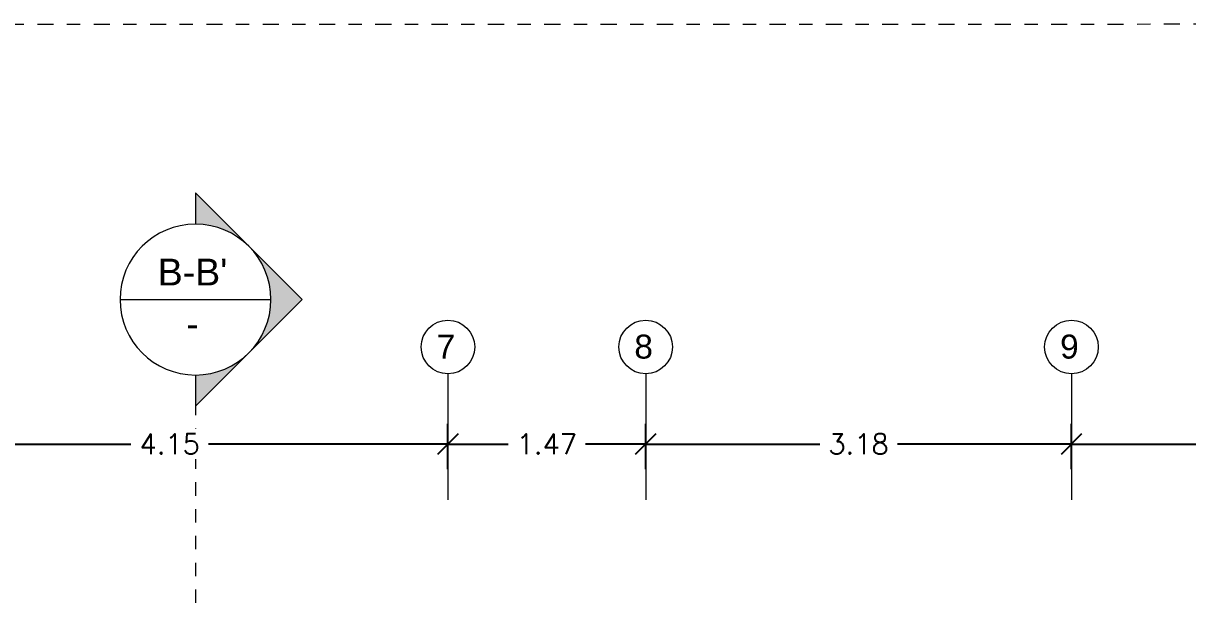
# Model space of a CAD drawing. Header units: metres. Extents: x -25 to 234, y -25 to 53.
# Drawn here: x 97.01 to 105.7, y 49.12 to 53.45 of the extents above; entities that cross this region are included whole.
import ezdxf
from ezdxf.enums import TextEntityAlignment as Align

# ---------------------------------------------------------------- set-up
doc = ezdxf.new("R2010")
doc.units = ezdxf.units.M
doc.header["$LTSCALE"] = 0.1
doc.header["$MEASUREMENT"] = 0
doc.header["$PDMODE"] = 66
for name, pattern in [('ACAD_ISO10W100', [18, 12, -3, 0, -3]), ('CONTINU', [0]), ('CONTINUA', [0]), ('DASHDOT', [1, 0.5, -0.25, 0, -0.25]), ('Grid Line 1_2_', [22.225, 12.7, -3.175, 3.175, -3.175])]:
    doc.linetypes.add(name, pattern=pattern)
for name, color, linetype, lineweight in [('0-S-GRID', 1, 'Continuous', 9), ('0-S-GRID-IDEN', 1, 'Continuous', 9), ('A-ANNO-TEXT', 251, 'Continuous', 13), ('A-SECT-IDEN', 251, 'CONTINU', 9)]:
    doc.layers.add(name, color=color, linetype=linetype, lineweight=lineweight)
doc.layers.add('001-DIMTEXTO', color=4, linetype='Continuous')
doc.layers.add('DIMTEXTO', color=4, linetype='Continuous')
doc.layers.add('SOLAR', color=7, linetype='ACAD_ISO10W100', lineweight=9, true_color=0xff1414)
doc.styles.add('Arial_2', font='arial.ttf', dxfattribs={"height": 0.2})
doc.styles.add('BOLD', font='timesbd.ttf', dxfattribs={"height": 0.45})
doc.styles.add('ESC50-2mm', font='arial.ttf', dxfattribs={"height": 0.1})
doc.styles.add('SMPLEX', font='simplex.shx')
doc.dimstyles.new('DIM-75', dxfattribs={"dimscale": 0.75, "dimtxt": 0.2, "dimasz": 0.2, "dimexe": 0.2, "dimexo": 0.2, "dimgap": 0.1, "dimtad": 0, "dimtih": 1, "dimtoh": 1, "dimzin": 0, "dimdsep": 46, "dimtxsty": 'SMPLEX', "dimblk1": 'OBLIQUE', "dimblk2": 'OBLIQUE', "dimsah": 1, "dimcen": 0.2, "dimclrd": 4, "dimclre": 4, "dimclrt": 4, "dimadec": 0, "dimazin": 0, "dimtfac": 1, "dimtmove": 1, "dimatfit": 3, "dimldrblk": 'OPEN30', "dimfxl": 0.25, "dimfxlon": 1, "dimtfill": 1, "dimtolj": 1, "dimtzin": 0, "dimarcsym": 0})

# ---------------------------------------------------------------- blocks, each defined once
blk = doc.blocks.new('SEC-TAG-LEFT')
at = {"layer": 'A-SECT-IDEN'}
h = blk.add_hatch(color=256, dxfattribs=at)
h.paths.add_polyline_path([(0, 0.1131), (-0.0566, 0.0566, -0.198912), (0, 0.08)])
h.paths.add_polyline_path([(0, -0.1131), (0, -0.08, -0.198912), (-0.0566, -0.0566)])
blk.add_hatch(color=256, dxfattribs=at).paths.add_polyline_path([(-0.0566, 0.0566), (-0.1131, 0), (-0.0566, -0.0566, -0.414214)])
for p, q in [((-0.1131, 0), (0, 0.1131)), ((0, 0.1131), (0, 0.08)), ((-0.1131, 0), (0, -0.1131)), ((0.08, 0), (-0.08, 0)), ((0, -0.08), (0, -0.1131))]:
    blk.add_line(p, q, dxfattribs=at)
blk.add_circle((0, 0), 0.08, dxfattribs=at)
at = {"layer": 'A-SECT-IDEN', "color": 122, "style": 'BOLD'}
for tag, p in [('REF.#', (0.0001, 0.015)), ('SHT.#', (0.0032, -0.0399))]:
    blk.add_attdef(tag, text='', height=0.025, dxfattribs=at).set_placement(p, align=Align.CENTER)
blk = doc.blocks.new('_Oblique')
at = {"color": 0, "linetype": 'ByBlock', "lineweight": -2}
blk.add_line((-0.5, -0.5), (0.5, 0.5), dxfattribs=at)
blk = doc.blocks.new('*D795')
at = {"layer": 'Defpoints', "color": 0, "ltscale": 0.05, "transparency": 16777216}
for p in [(107.5997, -0.1355), (103.4491, -0.5517), (107.5997, -0.5517)]:
    blk.add_point(p, dxfattribs=at)
at = {"layer": 'DIMTEXTO', "color": 4, "lineweight": -2, "ltscale": 0.05, "transparency": 16777216}
for p, q in [((103.4491, -0.323), (103.4491, 0.0145)), ((107.5997, -0.323), (107.5997, 0.0145)), ((103.4491, -0.1355), (105.2351, -0.1355)), ((107.5997, -0.1355), (105.8137, -0.1355))]:
    blk.add_line(p, q, dxfattribs=at)
at = {"layer": 'DIMTEXTO', "color": 4, "lineweight": -2, "ltscale": 0.05, "transparency": 16777216, "xscale": 0.15, "yscale": 0.15, "zscale": 0.15, "rotation": 180}
blk.add_blockref('_Oblique', (103.4491, -0.1355), dxfattribs=at)
at = {"layer": 'DIMTEXTO', "color": 4, "lineweight": -2, "ltscale": 0.05, "transparency": 16777216, "xscale": 0.15, "yscale": 0.15, "zscale": 0.15}
blk.add_blockref('_Oblique', (107.5997, -0.1355), dxfattribs=at)
at = {"layer": 'DIMTEXTO', "color": 4, "ltscale": 0.05, "transparency": 16777216, "insert": (105.5244, -0.1355), "char_height": 0.15, "attachment_point": 5, "style": 'SMPLEX', "bg_fill": 3, "box_fill_scale": 1.25, "bg_fill_color": 256, "bg_fill_true_color": 13158600, "bg_fill_transparency": 0}
blk.add_mtext('\\A1;4.15', dxfattribs=at)
blk = doc.blocks.new('_Open30')
at = {"layer": 'DIMTEXTO', "color": 0, "lineweight": -2}
for p, q in [((-1, 0.268), (0, 0)), ((0, 0), (-1, -0.268)), ((0, 0), (-1, 0))]:
    blk.add_line(p, q, dxfattribs=at)
blk = doc.blocks.new('*D796')
at = {"layer": 'Defpoints', "color": 0, "ltscale": 0.2, "transparency": 16777216}
for p in [(109.0741, -0.1355), (107.5997, -0.5517), (109.0741, -0.5517)]:
    blk.add_point(p, dxfattribs=at)
at = {"layer": 'DIMTEXTO', "color": 4, "lineweight": -2, "ltscale": 0.2, "transparency": 16777216}
for p, q in [((107.5997, -0.323), (107.5997, 0.0145)), ((109.0741, -0.323), (109.0741, 0.0145)), ((107.5997, -0.1355), (108.0476, -0.1355)), ((109.0741, -0.1355), (108.6262, -0.1355))]:
    blk.add_line(p, q, dxfattribs=at)
at = {"layer": 'DIMTEXTO', "color": 4, "lineweight": -2, "ltscale": 0.2, "transparency": 16777216, "xscale": 0.15, "yscale": 0.15, "zscale": 0.15, "rotation": 180}
blk.add_blockref('_Oblique', (107.5997, -0.1355), dxfattribs=at)
at = {"layer": 'DIMTEXTO', "color": 4, "lineweight": -2, "ltscale": 0.2, "transparency": 16777216, "xscale": 0.15, "yscale": 0.15, "zscale": 0.15}
blk.add_blockref('_Oblique', (109.0741, -0.1355), dxfattribs=at)
at = {"layer": 'DIMTEXTO', "color": 4, "ltscale": 0.2, "transparency": 16777216, "insert": (108.3369, -0.1355), "char_height": 0.15, "attachment_point": 5, "style": 'SMPLEX', "bg_fill": 3, "box_fill_scale": 1.25, "bg_fill_color": 256, "bg_fill_true_color": 13158600, "bg_fill_transparency": 0}
blk.add_mtext('\\A1;1.47', dxfattribs=at)
blk = doc.blocks.new('*D797')
at = {"layer": 'Defpoints', "color": 0, "ltscale": 0.2, "transparency": 16777216}
for p in [(112.2491, -0.1355), (109.0741, -0.5517), (112.2491, -0.5517)]:
    blk.add_point(p, dxfattribs=at)
at = {"layer": 'DIMTEXTO', "color": 4, "lineweight": -2, "ltscale": 0.2, "transparency": 16777216}
for p, q in [((109.0741, -0.323), (109.0741, 0.0145)), ((112.2491, -0.323), (112.2491, 0.0145)), ((109.0741, -0.1355), (110.3723, -0.1355)), ((112.2491, -0.1355), (110.9509, -0.1355))]:
    blk.add_line(p, q, dxfattribs=at)
at = {"layer": 'DIMTEXTO', "color": 4, "lineweight": -2, "ltscale": 0.2, "transparency": 16777216, "xscale": 0.15, "yscale": 0.15, "zscale": 0.15, "rotation": 180}
blk.add_blockref('_Oblique', (109.0741, -0.1355), dxfattribs=at)
at = {"layer": 'DIMTEXTO', "color": 4, "lineweight": -2, "ltscale": 0.2, "transparency": 16777216, "xscale": 0.15, "yscale": 0.15, "zscale": 0.15}
blk.add_blockref('_Oblique', (112.2491, -0.1355), dxfattribs=at)
at = {"layer": 'DIMTEXTO', "color": 4, "ltscale": 0.2, "transparency": 16777216, "insert": (110.6616, -0.1355), "char_height": 0.15, "attachment_point": 5, "style": 'SMPLEX', "bg_fill": 3, "box_fill_scale": 1.25, "bg_fill_color": 256, "bg_fill_true_color": 13158600, "bg_fill_transparency": 0}
blk.add_mtext('\\A1;3.18', dxfattribs=at)
blk = doc.blocks.new('*D798')
at = {"layer": 'Defpoints', "color": 0, "ltscale": 0.2, "transparency": 16777216}
for p in [(115.6241, -0.1355), (112.2491, -0.5517), (115.6241, -0.5517)]:
    blk.add_point(p, dxfattribs=at)
at = {"layer": 'DIMTEXTO', "color": 4, "lineweight": -2, "ltscale": 0.2, "transparency": 16777216}
for p, q in [((112.2491, -0.323), (112.2491, 0.0145)), ((115.6241, -0.323), (115.6241, 0.0145)), ((112.2491, -0.1355), (113.633, -0.1355)), ((115.6241, -0.1355), (114.2402, -0.1355))]:
    blk.add_line(p, q, dxfattribs=at)
at = {"layer": 'DIMTEXTO', "color": 4, "lineweight": -2, "ltscale": 0.2, "transparency": 16777216, "xscale": 0.15, "yscale": 0.15, "zscale": 0.15, "rotation": 180}
blk.add_blockref('_Oblique', (112.2491, -0.1355), dxfattribs=at)
at = {"layer": 'DIMTEXTO', "color": 4, "lineweight": -2, "ltscale": 0.2, "transparency": 16777216, "xscale": 0.15, "yscale": 0.15, "zscale": 0.15}
blk.add_blockref('_Oblique', (115.6241, -0.1355), dxfattribs=at)
at = {"layer": 'DIMTEXTO', "color": 4, "ltscale": 0.2, "transparency": 16777216, "insert": (113.9366, -0.1355), "char_height": 0.15, "attachment_point": 5, "style": 'SMPLEX', "bg_fill": 3, "box_fill_scale": 1.25, "bg_fill_color": 256, "bg_fill_true_color": 13158600, "bg_fill_transparency": 0}
blk.add_mtext('\\A1;3.37', dxfattribs=at)
blk = doc.blocks.new('A$C49d8b0bc')
at = {"layer": '0-S-GRID', "linetype": 'Grid Line 1_2_'}
for p, q in [((18.1346, 24.3306), (18.1346, 23.3906)), ((18.1346, 24.3306), (18.1346, 23.3906)), ((19.609, 24.3306), (19.609, 23.3906)), ((19.609, 24.3306), (19.609, 23.3906)), ((22.784, 24.3306), (22.784, 23.3906)), ((22.784, 24.3306), (22.784, 23.3906))]:
    blk.add_line(p, q, dxfattribs=at)
at = {"layer": '0-S-GRID-IDEN'}
for centre in [(18.1346, 24.5306), (19.609, 24.5306), (22.784, 24.5306)]:
    blk.add_circle(centre, 0.2, dxfattribs=at)
at = {"layer": 'DIMTEXTO', "char_height": 0.1786, "width": 0.168354, "attachment_point": 3, "style": 'Arial_2'}
for s, insert in [('7', (18.1888, 24.6228)), ('8', (19.6632, 24.6228)), ('9', (22.8382, 24.6228))]:
    blk.add_mtext(s, dxfattribs=dict(at, insert=insert))
at = {"layer": 'DIMTEXTO', "color": 1, "ltscale": 0.05}
dim = blk.add_linear_dim(base=(18.1346, 23.8068), p1=(13.984, 23.3906), p2=(18.1346, 23.3906), dimstyle='DIM-75', override={"dimtmove": 1}, dxfattribs=at)
dim.commit()
dim.dimension.update_dxf_attribs({"geometry": '*D795', "text_midpoint": (16.0593, 23.8068), "insert": (-89.4651, 23.9423)})
at = {"layer": 'DIMTEXTO', "ltscale": 0.2}
dim = blk.add_linear_dim(base=(19.609, 23.8068), p1=(18.1346, 23.3906), p2=(19.609, 23.3906), dimstyle='DIM-75', override={"dimtmove": 1}, dxfattribs=at)
dim.commit()
dim.dimension.update_dxf_attribs({"geometry": '*D796', "text_midpoint": (18.8718, 23.8068), "insert": (-89.4651, 23.9423)})
dim = blk.add_linear_dim(base=(22.7840051835, 23.8068077464), p1=(19.6090051822, 23.3906019429), p2=(22.7840051835, 23.3906019429), dimstyle='DIM-75', override={"dimtmove": 1}, dxfattribs=at)
dim.commit()
dim.dimension.update_dxf_attribs({"geometry": '*D797', "text_midpoint": (21.1965051829, 23.8068077464), "insert": (-89.4650763662, 23.9423465103)})
dim = blk.add_linear_dim(base=(26.1590051822, 23.8068077762), p1=(22.7840051835, 23.3906019429), p2=(26.1590051822, 23.3906019727), dimstyle='DIM-75', override={"dimtmove": 1}, dxfattribs=at)
dim.commit()
dim.dimension.update_dxf_attribs({"geometry": '*D798', "text_midpoint": (24.4715051829, 23.8068077762), "insert": (-89.4650763662, 23.9423465103)})

msp = doc.modelspace()

# ---------------------------------------------------------------- linework, layer by layer
at = {"layer": 'A-SECT-IDEN', "linetype": 'DASHDOT', "ltscale": 0.5}
msp.add_line((98.2981, 50.8308), (98.2981, 26.4715), dxfattribs=at)
at = {"layer": 'SOLAR', "ltscale": 0.1}
msp.add_lwpolyline([(138.3877, 53.4542), (137.8837, 23.4551), (77.9742, 23.4552), (78.6393, 53.4445), (138.3877, 53.4542)], dxfattribs=at)

# ---------------------------------------------------------------- block references
at = {"layer": 'A-SECT-IDEN', "extrusion": (4.93408e-08, 2.64441e-07, 1)}
ref = msp.add_blockref('SEC-TAG-LEFT', (98.2981, 51.3933, 0), dxfattribs=dict(at, xscale=-7.031250000000041, yscale=7.031250000000041, zscale=7.03125000000002, rotation=5.493879751128362e-06))
ref.add_attrib('REF.#', "B-B'", dxfattribs={"layer": 'A-ANNO-TEXT', "extrusion": (4.93408e-08, 2.64441e-07, 1), "height": 0.2, "rotation": 0.00001, "style": 'ESC50-2mm'}).set_placement((98.2763, 51.4987, 0), align=Align.CENTER)
ref.add_attrib('SHT.#', '-', dxfattribs={"layer": 'A-ANNO-TEXT', "extrusion": (4.93408e-08, 2.64441e-07, 1), "height": 0.2, "rotation": 0.00001, "style": 'ESC50-2mm'}).set_placement((98.2755, 51.1125, 0), align=Align.CENTER)

# ---------------------------------------------------------------- next in the draw order: block references
at = {"layer": '001-DIMTEXTO', "linetype": 'CONTINUA'}
msp.add_blockref('A$C49d8b0bc', (82.0462, 26.5092), dxfattribs=at)

doc.saveas('drawing.dxf')
